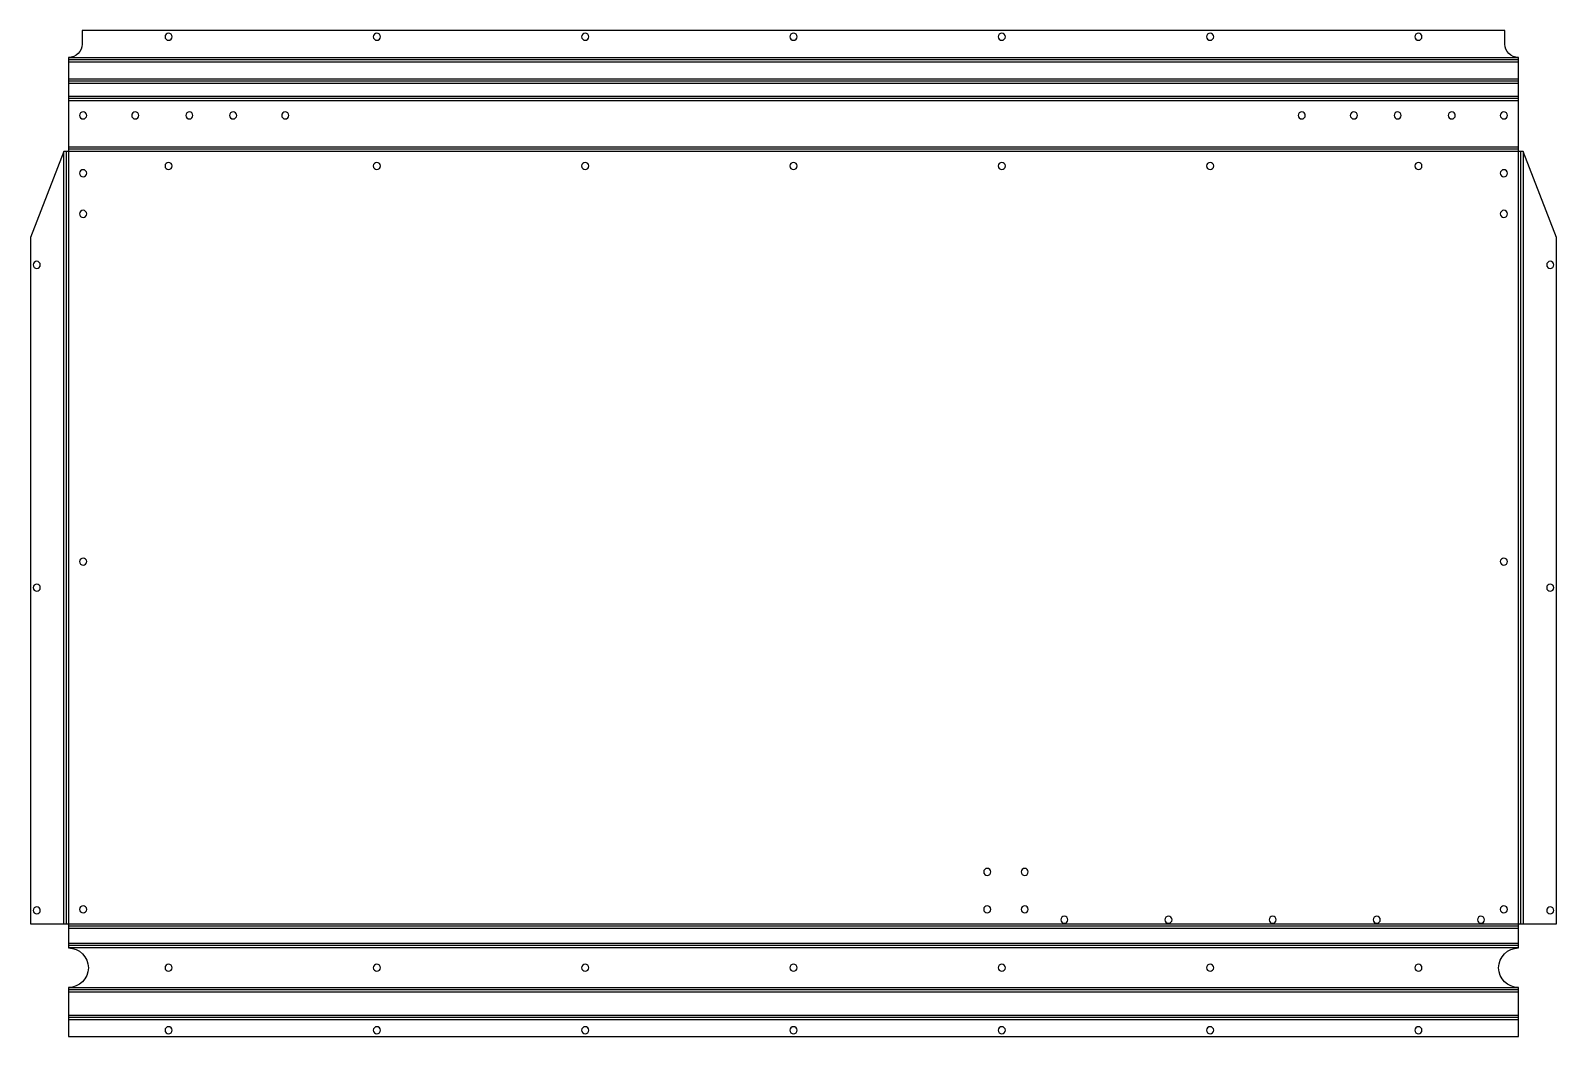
# Model space of a CAD drawing. Header units: millimetres. Extents: x -18 to 714, y 0 to 483.
import ezdxf

# ---------------------------------------------------------------- set-up
doc = ezdxf.new("R2010")
doc.units = ezdxf.units.MM

msp = doc.modelspace()

# ---------------------------------------------------------------- linework, layer by layer
at = {"layer": 'BEND'}
for p, q in [((696, 468.96), (0, 468.96)), ((696, 458.7), (0, 458.7)), ((696, 450.44), (0, 450.44)), ((-1.13, 425.05), (-1.13, 54.05)), ((696, 426.18), (0, 426.18)), ((697.13, 54.05), (697.13, 425.05)), ((696, 52.92), (0, 52.92)), ((696, 43.65), (0, 43.65)), ((696, 22.39), (0, 22.39)), ((696, 9.13), (0, 9.13))]:
    msp.add_line(p, q, dxfattribs=at)
at = {"layer": 'BEND_EXTENT'}
for p, q in [((0, 470.1), (696, 470.1)), ((696, 467.83), (0, 467.83)), ((0, 459.83), (696, 459.83)), ((696, 457.57), (0, 457.57)), ((0, 451.57), (696, 451.57)), ((696, 449.31), (0, 449.31)), ((-2.26, 54.05), (-2.26, 425.05)), ((0, 427.31), (696, 427.31)), ((698.26, 425.05), (698.26, 54.05)), ((696, 51.79), (0, 51.79)), ((0, 44.79), (696, 44.79)), ((696, 42.52), (0, 42.52)), ((0, 23.52), (696, 23.52)), ((696, 21.26), (0, 21.26)), ((0, 10.26), (696, 10.26)), ((696, 8), (0, 8))]:
    msp.add_line(p, q, dxfattribs=at)
msp.add_lwpolyline([(0, 425.05), (0, 54.05), (696, 54.05), (696, 425.05)], close=True, dxfattribs=at)
at = {"layer": 'INTERIOR_PROFILES', "extrusion": (0, 0, -1)}
for centre in [(-48, 480.1), (-148, 480.1), (-248, 480.1), (-348, 480.1), (-448, 480.1), (-548, 480.1), (-648, 480.1), (-7, 442.31), (-32, 442.31), (-58, 442.31), (-79, 442.31), (-104, 442.31), (-592, 442.31), (-617, 442.31), (-638, 442.31), (-664, 442.31), (-689, 442.31), (-48, 418.05), (-148, 418.05), (-248, 418.05), (-348, 418.05), (-448, 418.05), (-548, 418.05), (-648, 418.05), (-7, 414.55), (-689, 414.55), (-7, 395.05), (-689, 395.05), (15.26, 370.55), (-711.26, 370.55), (-7, 228.05), (-689, 228.05), (15.26, 215.55), (-711.26, 215.55), (-441, 79.05), (-459, 79.05), (15.26, 60.55), (-7, 61.05), (-441, 61.05), (-459, 61.05), (-689, 61.05), (-711.26, 60.55), (-478, 56.05), (-528, 56.05), (-578, 56.05), (-628, 56.05), (-678, 56.05), (-48, 33.02), (-148, 33.02), (-248, 33.02), (-348, 33.02), (-448, 33.02), (-548, 33.02), (-648, 33.02), (-48, 3), (-148, 3), (-248, 3), (-348, 3), (-448, 3), (-548, 3), (-648, 3)]:
    msp.add_circle(centre, 1.7, dxfattribs=at)
at = {"layer": 'OUTER_PROFILES'}
msp.add_lwpolyline([(696, 23.52, -1), (696, 42.52), (696, 44.79), (696, 51.79), (696, 54.05), (714.26, 54.05), (714.26, 383.71), (698.26, 425.05), (696, 425.05), (696, 427.31), (696, 449.31), (696, 457.57), (696, 467.83), (696, 470.1, -0.414214), (689.5, 476.6), (689.5, 483.1), (6.5, 483.1), (6.5, 476.6, -0.414214), (0, 470.1), (0, 467.83), (0, 457.57), (0, 449.31), (0, 427.31), (0, 425.05), (-2.26, 425.05), (-18.26, 383.71), (-18.26, 54.05), (0, 54.05), (0, 51.79), (0, 44.79), (0, 42.52, -1), (0, 23.52), (0, 10.26), (0, 0), (696, 0), (696, 10.26)], format="xyb", close=True, dxfattribs=at)

doc.saveas('drawing.dxf')
